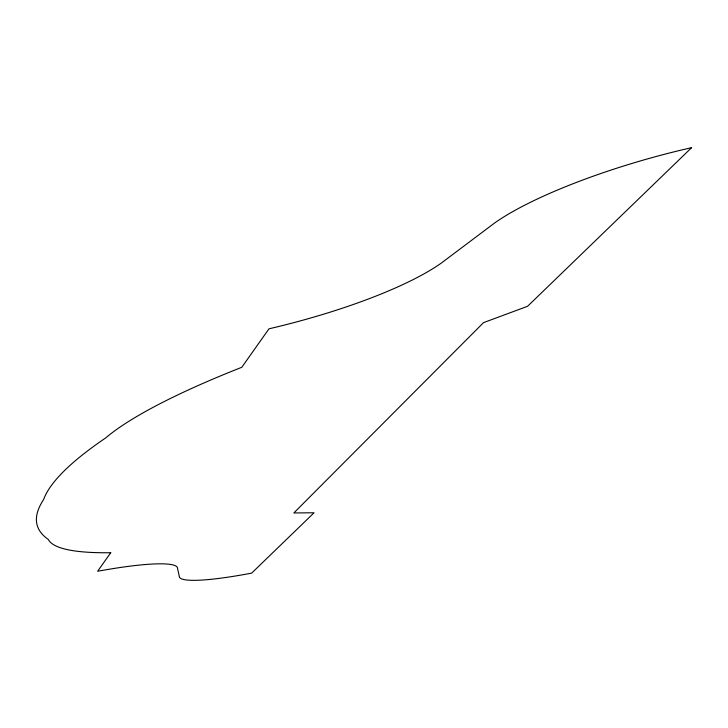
<?xml version="1.0" encoding="UTF-8"?>
<svg xmlns="http://www.w3.org/2000/svg" width="728" height="728" viewBox="0 0 728 728"><rect width="100%" height="100%" fill="white"/><g stroke="black" fill="none" stroke-linecap="round" stroke-linejoin="round"><path stroke-width="1.09" d="M110.738 552.725L97.625 571.271A116.617 15.707 -13.1 0 1 177.359 567.485L179.47 577.24A110.419 14.542 -13.7 0 0 251.67 573.109L314.068 512.767L293.83 512.967L483.529 322.631L527.582 306.288L691.6 147.675A191.218 41.578 -15.9 0 0 494.694 222.941L441.45 262.972A196.278 44.745 -14 0 1 268.987 328.81L241.796 367.285A399.135 70.825 -14.6 0 0 105.733 437.892A825.907 132.996 -15.7 0 0 43.607 499.554A808.044 128.01 -15.6 0 0 48.312 539.43A348.63 54.536 -14.1 0 0 110.738 552.725"/></g></svg>
